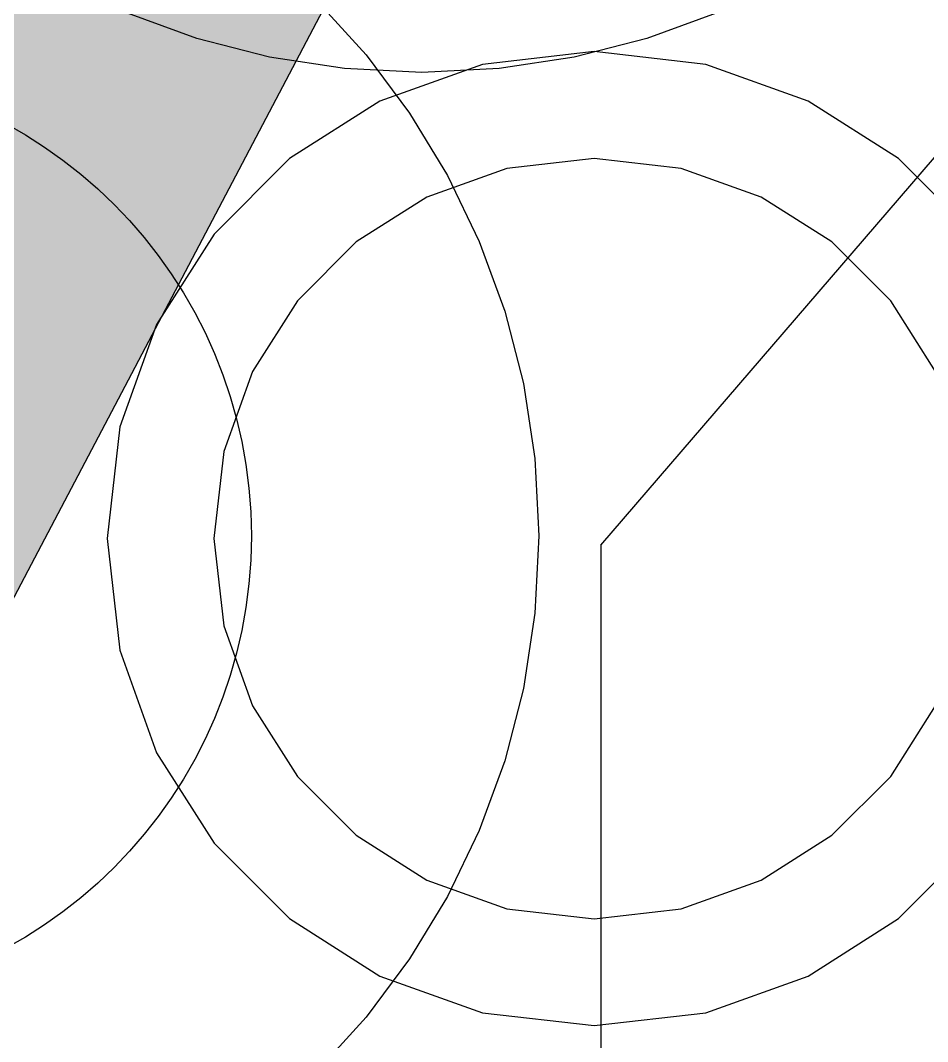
# Model space of a CAD drawing. Header units: metres. Extents: x 1 to 213, y 1 to 147.
# Drawn here: x 60.126 to 60.845, y 102.455 to 103.265 of the extents above; entities that cross this region are included whole.
import ezdxf

# ---------------------------------------------------------------- set-up
doc = ezdxf.new("R2010")
doc.units = ezdxf.units.M
doc.linetypes.add('DASHED', pattern=[1.524, 1.27, -0.254])
for name, color, linetype in [('00-BASE-ARQUITECTURA', 8, 'Continuous'), ('PJ-ARBUSTOS', 82, 'Continuous'), ('PJ-COPA-ADULTA', 8, 'DASHED'), ('PJ-GRAVILLA', 42, 'Continuous'), ('PJ-LIMITE-JARDIN', 7, 'Continuous'), ('PJ-RIEGO-SECTORES', 5, 'Continuous')]:
    doc.layers.add(name, color=color, linetype=linetype)

# ---------------------------------------------------------------- blocks, each defined once
blk = doc.blocks.new('PJ_FL')
blk.add_circle((0, 0), 0.372)
at = {"flags": 1}
for tag, p, height in [('CODIGO', (0.15, 0.15), 0.2), ('ESPECIE', (0.15, -0.1), 0.15), ('ZONA', (0.15, -0.3), 0.15)]:
    blk.add_attdef(tag, p, '', height=height, dxfattribs=at)

msp = doc.modelspace()

# ---------------------------------------------------------------- hatches: boundary and pattern name
at = {"layer": 'PJ-GRAVILLA'}
h = msp.add_hatch(dxfattribs=at)
h.set_pattern_fill('GRAVEL', scale=0.03)
h.paths.add_polyline_path([(68.43885, 110.15481), (75.31802, 110.15481), (75.36211, 107.90585), (75.18573, 107.81765), (65.17566, 107.86175), (64.73469, 107.68536), (64.42601, 107.77356), (63.54407, 107.1562), (63.059, 106.58293), (62.75032, 106.84752), (62.35344, 106.84752), (61.73608, 106.23015), (60.72184, 104.95134), (60.76594, 104.59856), (61.07462, 104.24578), (60.41316, 103.36384), (59.97219, 102.52599), (60.06039, 102.08502), (59.97219, 90.57565), (60.41316, 89.16454), (59.57532, 89.07634), (59.35483, 89.25273), (59.26664, 89.87009), (59.13435, 90.04648), (59.13435, 101.02669), (59.44303, 102.79057), (60.01629, 104.42217), (61.25101, 106.40654), (63.10309, 108.21453), (64.99927, 109.31696), (65.92531, 109.58154), (66.1458, 109.75793), (68.43885, 110.15481)])

# ---------------------------------------------------------------- linework, layer by layer
at = {"layer": '00-BASE-ARQUITECTURA'}
for points in [[(60.58603, 102.84878), (61.69728, 104.13994)], [(60.88216, 103.09568), (60.82234, 103.1555), (60.75062, 103.2011), (60.66931, 103.23016), (60.58074, 103.24036), (60.49216, 103.23016), (60.41085, 103.2011), (60.33913, 103.1555), (60.27931, 103.09568), (60.23371, 103.02395), (60.20465, 102.94265), (60.19444, 102.85407), (60.20465, 102.7655), (60.23371, 102.68419), (60.27931, 102.61246), (60.33913, 102.55264), (60.41085, 102.50704), (60.49216, 102.47798), (60.58074, 102.46778), (60.66931, 102.47798), (60.75062, 102.50704), (60.82234, 102.55264), (60.88216, 102.61246)], [(60.8517, 102.98672), (60.8161, 103.04272), (60.76939, 103.08943), (60.71338, 103.12504), (60.64989, 103.14773), (60.58074, 103.1557), (60.51158, 103.14773), (60.44809, 103.12504), (60.39209, 103.08943), (60.34538, 103.04272), (60.30977, 102.98672), (60.28708, 102.92323), (60.27911, 102.85407), (60.28708, 102.78491), (60.30977, 102.72142), (60.34538, 102.66542), (60.39209, 102.61871), (60.44809, 102.5831), (60.51158, 102.56041), (60.58074, 102.55244), (60.64989, 102.56041), (60.71338, 102.5831), (60.76939, 102.61871), (60.8161, 102.66542), (60.8517, 102.72142)], [(60.58603, 102.84878), (60.58603, 98.08629), (64.35369, 95.58862)]]:
    msp.add_lwpolyline(points, dxfattribs=at)
at = {"layer": 'PJ-COPA-ADULTA'}
for centre in [(60.44412, 103.82376), (59.93686, 102.85617)]:
    msp.add_circle(centre, 0.6, dxfattribs=at)
at = {"layer": 'PJ-LIMITE-JARDIN'}
msp.add_lwpolyline([(75.18573, 107.81765), (65.17566, 107.86175), (64.73469, 107.68536), (64.42601, 107.77356), (63.54407, 107.1562), (63.059, 106.58293), (62.75032, 106.84752), (62.35344, 106.84752), (61.73608, 106.23015), (60.72184, 104.95134), (60.76594, 104.59856), (61.07462, 104.24578), (60.41316, 103.36384), (59.97219, 102.52599), (60.06039, 102.08502), (59.97219, 90.57565)], dxfattribs=at)
at = {"layer": 'PJ-RIEGO-SECTORES'}
msp.add_lwpolyline([(75.18573, 107.81765), (65.17566, 107.86175), (64.73469, 107.68536), (64.42601, 107.77356), (63.54407, 107.1562), (63.059, 106.58293), (62.75032, 106.84752), (62.35344, 106.84752), (61.73608, 106.23015), (60.72184, 104.95134), (60.76594, 104.59856), (61.07462, 104.24578), (60.41316, 103.36384), (59.97219, 102.52599), (60.06039, 102.08502), (59.97219, 90.57565)], dxfattribs=at)

# ---------------------------------------------------------------- block references
at = {"layer": 'PJ-ARBUSTOS'}
msp.add_blockref('PJ_FL', (59.93686, 102.85617), dxfattribs=at)

doc.saveas('drawing.dxf')
